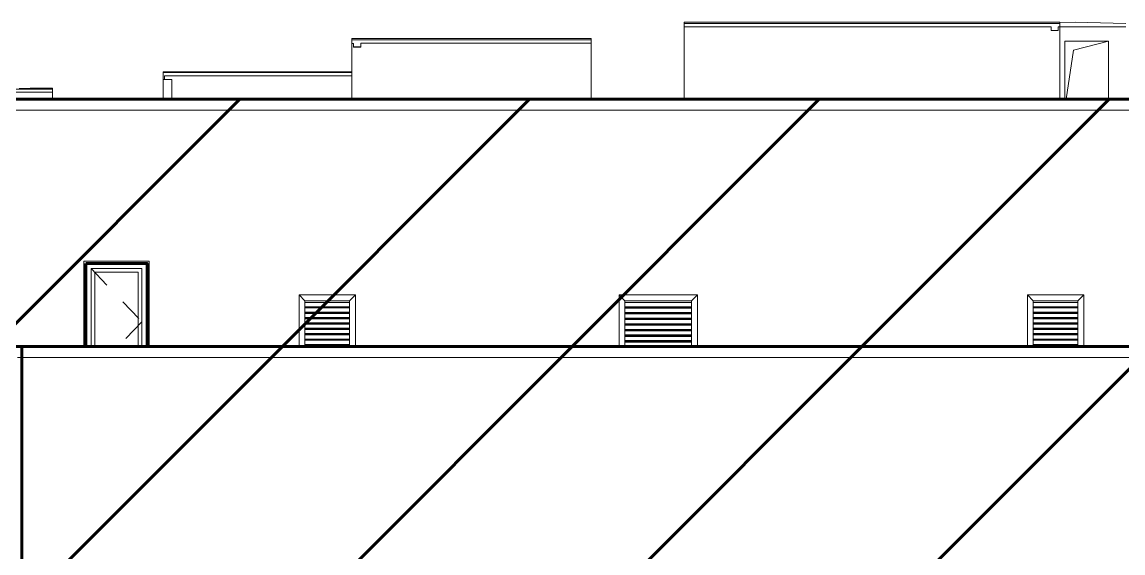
# Model space of a CAD drawing. Header units: millimetres. Extents: x 3914 to 443608, y -156176 to 78197.
# Drawn here: x 282066 to 297216, y 7690 to 14990 of the extents above; entities that cross this region are included whole.
import ezdxf

# ---------------------------------------------------------------- set-up
doc = ezdxf.new("R2010")
doc.units = ezdxf.units.MM
doc.linetypes.add('Штрих', pattern=[635, 317.5, -317.5])
for name, color, linetype, lineweight in [('0) клиннинг', 90, 'Continuous', 60), ('1) Откосы', 102, 'Continuous', 60), ('A-GENM', 7, 'Continuous', 9), ('A-GLAZ-1', 7, 'Continuous', 5), ('A-GLAZ-2', 7, 'Штрих', 5), ('A-ROOF', 7, 'Continuous', 9), ('A-WALL', 7, 'Continuous', 5)]:
    doc.layers.add(name, color=color, linetype=linetype, lineweight=lineweight)

msp = doc.modelspace()

# ---------------------------------------------------------------- hatches: boundary and pattern name
at = {"layer": '0) клиннинг'}
h = msp.add_hatch(dxfattribs=at)
h.set_pattern_fill('ANSI31', color=256, scale=888)
h.paths.add_polyline_path([(274015.9, 13930), (316285.9, 13930), (316285.9, 9759.7), (274015.9, 9759.7)])
h = msp.add_hatch(dxfattribs=at)
h.set_pattern_fill('ANSI31', color=256, scale=888)
h.paths.add_polyline_path([(312065.9, 10529.7), (282065.4, 10529.7), (282065.4, -20), (312065.9, -20)])

# ---------------------------------------------------------------- linework, layer by layer
for points in [[(274015.9, 13930), (316285.9, 13930), (316285.9, 10529.7), (274015.9, 10529.7)], [(282065.4, -20), (312065.9, -20), (312065.9, 10529.7), (282065.4, 10529.7)]]:
    msp.add_lwpolyline(points, close=True, dxfattribs=at)
at = {"layer": '1) Откосы'}
msp.add_lwpolyline([(282945.9, 11670), (283785.9, 11670), (283785.9, 10529.7), (282945.9, 10529.7)], close=True, dxfattribs=at)
at = {"layer": 'A-GENM'}
for p, q in [((274015.9, 13930), (301265.9, 13930)), ((274015.9, 13775.9), (301265.9, 13775.9)), ((285957.9, 11158), (285877.9, 11238)), ((285877.9, 11238), (285877.9, 10529.7)), ((285877.9, 11238), (285957.9, 11158)), ((286653.9, 11238), (285877.9, 11238)), ((286653.9, 11238), (286573.9, 11158)), ((286573.9, 11158), (286653.9, 11238)), ((286653.9, 10529.7), (286653.9, 11238)), ((290362.9, 11158), (290282.9, 11238)), ((290282.9, 11238), (290282.9, 10529.7)), ((290282.9, 11238), (290362.9, 11158)), ((291358.9, 11238), (290282.9, 11238)), ((291358.9, 11238), (291278.9, 11158)), ((291278.9, 11158), (291358.9, 11238)), ((291358.9, 10529.7), (291358.9, 11238)), ((295979.9, 11158), (295899.9, 11238)), ((295899.9, 11238), (295899.9, 10529.7)), ((295899.9, 11238), (295979.9, 11158)), ((296675.9, 11238), (295899.9, 11238)), ((296675.9, 11238), (296595.9, 11158)), ((296595.9, 11158), (296675.9, 11238)), ((296675.9, 10529.7), (296675.9, 11238)), ((285957.9, 10529.7), (285957.9, 11158)), ((285957.9, 11158), (286573.9, 11158)), ((285957.9, 11132.1), (286573.9, 11132.1)), ((286573.9, 11075.5), (285957.9, 11075.5)), ((286573.9, 11067), (285957.9, 11067)), ((286573.9, 11158), (286573.9, 10529.7)), ((290362.9, 10529.7), (290362.9, 11158)), ((290362.9, 11158), (291278.9, 11158)), ((290362.9, 11132.1), (291278.9, 11132.1)), ((291278.9, 11075.5), (290362.9, 11075.5)), ((291278.9, 11067), (290362.9, 11067)), ((291278.9, 11158), (291278.9, 10529.7)), ((295979.9, 10529.7), (295979.9, 11158)), ((295979.9, 11158), (296595.9, 11158)), ((295979.9, 11132.1), (296595.9, 11132.1)), ((296595.9, 11075.5), (295979.9, 11075.5)), ((296595.9, 11067), (295979.9, 11067)), ((296595.9, 11158), (296595.9, 10529.7)), ((285957.9, 11058), (286573.9, 11058)), ((286573.9, 11001.5), (285957.9, 11001.5)), ((286573.9, 10993), (285957.9, 10993)), ((285957.9, 10984), (286573.9, 10984)), ((286573.9, 10927.4), (285957.9, 10927.4)), ((286573.9, 10918.9), (285957.9, 10918.9)), ((285957.9, 10909.9), (286573.9, 10909.9)), ((290362.9, 11054.3), (291278.9, 11054.3)), ((291278.9, 10997.8), (290362.9, 10997.8)), ((291278.9, 10989.3), (290362.9, 10989.3)), ((290362.9, 10976.6), (291278.9, 10976.6)), ((291278.9, 10920), (290362.9, 10920)), ((291278.9, 10911.5), (290362.9, 10911.5)), ((295979.9, 11058), (296595.9, 11058)), ((296595.9, 11001.5), (295979.9, 11001.5)), ((296595.9, 10993), (295979.9, 10993)), ((295979.9, 10984), (296595.9, 10984)), ((296595.9, 10927.4), (295979.9, 10927.4)), ((296595.9, 10918.9), (295979.9, 10918.9)), ((295979.9, 10909.9), (296595.9, 10909.9)), ((286573.9, 10853.4), (285957.9, 10853.4)), ((286573.9, 10844.9), (285957.9, 10844.9)), ((285957.9, 10835.9), (286573.9, 10835.9)), ((286573.9, 10779.3), (285957.9, 10779.3)), ((286573.9, 10770.8), (285957.9, 10770.8)), ((285957.9, 10761.9), (286573.9, 10761.9)), ((290362.9, 10898.8), (291278.9, 10898.8)), ((291278.9, 10842.3), (290362.9, 10842.3)), ((291278.9, 10833.8), (290362.9, 10833.8)), ((290362.9, 10821.1), (291278.9, 10821.1)), ((291278.9, 10764.5), (290362.9, 10764.5)), ((296595.9, 10853.4), (295979.9, 10853.4)), ((296595.9, 10844.9), (295979.9, 10844.9)), ((295979.9, 10835.9), (296595.9, 10835.9)), ((296595.9, 10779.3), (295979.9, 10779.3)), ((296595.9, 10770.8), (295979.9, 10770.8)), ((295979.9, 10761.9), (296595.9, 10761.9)), ((286573.9, 10705.3), (285957.9, 10705.3)), ((286573.9, 10696.8), (285957.9, 10696.8)), ((285957.9, 10687.8), (286573.9, 10687.8)), ((286573.9, 10631.2), (285957.9, 10631.2)), ((286573.9, 10622.8), (285957.9, 10622.8)), ((285957.9, 10613.8), (286573.9, 10613.8)), ((291278.9, 10756), (290362.9, 10756)), ((290362.9, 10743.3), (291278.9, 10743.3)), ((291278.9, 10686.8), (290362.9, 10686.8)), ((291278.9, 10678.3), (290362.9, 10678.3)), ((290362.9, 10665.6), (291278.9, 10665.6)), ((291278.9, 10609), (290362.9, 10609)), ((296595.9, 10705.3), (295979.9, 10705.3)), ((296595.9, 10696.8), (295979.9, 10696.8)), ((295979.9, 10687.8), (296595.9, 10687.8)), ((296595.9, 10631.2), (295979.9, 10631.2)), ((296595.9, 10622.8), (295979.9, 10622.8)), ((295979.9, 10613.8), (296595.9, 10613.8)), ((318337, 10529.7), (281997.9, 10529.7)), ((286573.9, 10557.2), (285957.9, 10557.2)), ((286573.9, 10548.7), (285957.9, 10548.7)), ((291278.9, 10600.5), (290362.9, 10600.5)), ((290362.9, 10587.8), (291278.9, 10587.8)), ((291278.9, 10531.3), (290362.9, 10531.3)), ((296595.9, 10557.2), (295979.9, 10557.2)), ((296595.9, 10548.7), (295979.9, 10548.7)), ((282005, 10376.9), (318329.9, 10376.9))]:
    msp.add_line(p, q, dxfattribs=at)
at = {"layer": 'A-GLAZ-1'}
for p, q in [((296535.9, 14605), (297015.9, 14725)), ((296433.4, 13930), (296535.9, 14605)), ((282915.9, 11700), (282915.9, 10529.7)), ((283815.9, 11700), (282915.9, 11700)), ((282945.9, 10529.7), (282945.9, 11670)), ((282945.9, 11670), (283785.9, 11670)), ((283785.9, 11670), (283785.9, 10529.7)), ((283815.9, 10529.7), (283815.9, 11700)), ((283015.9, 11600), (283015.9, 10529.7)), ((283015.9, 11600), (283715.9, 11600)), ((283065.9, 11550), (283065.9, 10529.7)), ((283065.9, 11550), (283665.9, 11550)), ((283665.9, 10529.7), (283665.9, 11550)), ((283715.9, 10529.7), (283715.9, 11600))]:
    msp.add_line(p, q, dxfattribs=at)
at = {"layer": 'A-GLAZ-2'}
for p, q in [((283015.9, 11600), (283715.9, 10867.5)), ((283715.9, 10867.5), (283393.1, 10529.7))]:
    msp.add_line(p, q, dxfattribs=at)
at = {"layer": 'A-ROOF'}
for p, q in [((291175.9, 14990), (291175.9, 14925)), ((291175.9, 14990), (296345.9, 14990)), ((296345.9, 14969), (291175.9, 14969)), ((291175.9, 14925), (296225.9, 14925)), ((296225.9, 14925), (296225.9, 14875)), ((296325.9, 14875), (296225.9, 14875)), ((296325.9, 14875), (296325.9, 14924.4)), ((296325.9, 14924.4), (296345.9, 14924.4)), ((296345.9, 14924.4), (296345.9, 14990)), ((296555.9, 14990), (296345.9, 14983.7)), ((296345.9, 14925), (297255.9, 14925)), ((297255.9, 14969), (296555.9, 14990)), ((286605.9, 14763), (286605.9, 14696.4)), ((286605.9, 14763), (289895.9, 14763)), ((289895.9, 14744), (286605.9, 14744)), ((286605.9, 14696.4), (286625.9, 14696.4)), ((286625.9, 14696.4), (286625.9, 14650)), ((286725.9, 14650), (286725.9, 14700)), ((286725.9, 14700), (289895.9, 14700)), ((289895.9, 14700), (289895.9, 14763)), ((286725.9, 14650), (286625.9, 14650)), ((284005.9, 14307.2), (284005.9, 14200)), ((284005.9, 14307.2), (286605.9, 14307.2)), ((286605.9, 14294), (284005.9, 14294)), ((284025.9, 14200), (284025.9, 14250)), ((284025.9, 14250), (286605.9, 14250)), ((284025.9, 14200), (284005.9, 14200)), ((282485.9, 14069), (281605.9, 14069)), ((281605.9, 14025), (282485.9, 14025)), ((282067, 14077), (282024.8, 14077)), ((282108, 14077.3), (282067, 14077)), ((282145.3, 14077.9), (282108, 14077.3)), ((282176.9, 14078.7), (282145.3, 14077.9)), ((282200.9, 14079.8), (282176.9, 14078.7)), ((282215.8, 14080.9), (282200.9, 14079.8)), ((282220.9, 14082.2), (282215.8, 14080.9)), ((282220.9, 14082.2), (282485.9, 14082.2)), ((282485.9, 14025), (282485.9, 14082.2))]:
    msp.add_line(p, q, dxfattribs=at)
at = {"layer": 'A-WALL'}
for p, q in [((291175.9, 14925), (291175.9, 13930)), ((296225.9, 14874.4), (296225.9, 14875)), ((296225.9, 14874.4), (296325.9, 14874.4)), ((296325.9, 14874.4), (296325.9, 14875)), ((296345.9, 14924.4), (296345.9, 13930)), ((286605.9, 13930), (286605.9, 14696.4)), ((289895.9, 13930), (289895.9, 14700)), ((296415.9, 13930), (296415.9, 14725)), ((296415.9, 14725), (297015.9, 14725)), ((297015.9, 14725), (297015.9, 13930)), ((286625.9, 14646.4), (286625.9, 14650)), ((286725.9, 14646.4), (286625.9, 14646.4)), ((286725.9, 14650), (286725.9, 14646.4)), ((286605.9, 14250), (284025.9, 14250)), ((284005.9, 13930), (284005.9, 14200)), ((284025.9, 14200), (284025.9, 14200)), ((284025.9, 14200), (284125.9, 14200)), ((284125.9, 14200), (284125.9, 13930)), ((282485.9, 13930), (282485.9, 14025)), ((282915.9, 10529.7), (282915.9, 11700)), ((282915.9, 11700), (283815.9, 11700)), ((283815.9, 11700), (283815.9, 10529.7))]:
    msp.add_line(p, q, dxfattribs=at)

doc.saveas('drawing.dxf')
